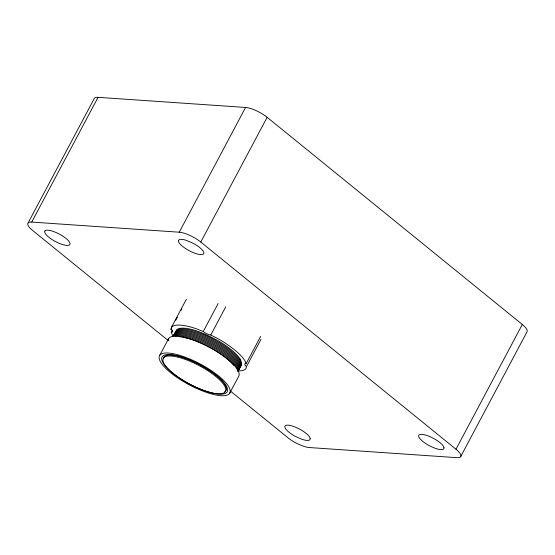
<?xml version="1.0" encoding="UTF-8"?>
<svg xmlns="http://www.w3.org/2000/svg" width="555" height="555" viewBox="0 0 555 555"><rect width="100%" height="100%" fill="white"/><g stroke="black" fill="none" stroke-linecap="round" stroke-linejoin="round"><path stroke-width="0.83" d="M173.167 336.288A42.666 12.619 28 0 1 172.334 335.026L171.266 332.278A6.077 1.797 28 0 0 170.926 329.33L171.453 327.311L186.362 299.277M240.925 365.877L241.203 364.815A45.829 13.549 28 0 0 240.87 361.034L240.162 359.196A36.928 10.92 28 0 0 215.798 339.417L212.586 337.794A45.829 13.549 28 0 0 201.909 332.91L198.732 331.619A36.928 10.92 28 0 0 176.462 330.093L176.185 331.148A45.829 13.549 28 0 0 176.067 331.751M260.961 339.362L246.462 366.64L245.934 368.652A42.666 12.619 28 0 1 237.776 370.886M28.09 222.95L94.426 98.2A17.066 5.044 28 0 1 98.062 97.333L245.588 107.455A17.066 5.044 28 0 1 267.135 117.306L522.304 324.481A17.066 5.044 28 0 1 526.91 332.05L460.574 456.8M168.338 340.645L32.696 230.519A17.066 5.044 28 0 1 31.732 222.083L98.062 97.333M31.732 222.083L179.251 232.205L245.588 107.455M230.117 390.81L287.865 437.694A17.066 5.044 28 0 0 309.412 447.545L456.938 457.667A17.066 5.044 28 0 0 455.974 449.238L200.806 242.056L267.135 117.306M170.926 329.33L171.731 327.811M175.762 320.235L177.371 317.203M180.999 310.384L181.804 308.871M171.266 332.278L172.473 330.003M159.798 355.207L168.727 338.418M171.453 327.311A42.666 12.619 28 0 1 197.185 329.073L203.241 331.543L218.143 303.516M203.241 331.543A6.077 1.797 28 0 0 210.775 334.991L225.684 306.957M229.52 393.537A39.821 11.773 28 0 0 183.441 356.56A39.821 11.773 28 0 0 171.023 373.022A39.821 11.773 28 0 0 229.52 393.537L238.449 376.741A39.821 11.773 28 0 0 207.306 346.237A39.821 11.773 28 0 0 167.998 340.645M246.462 366.64A6.077 1.797 28 0 1 246.122 363.685L260.621 336.413M455.974 449.238L522.304 324.481M210.775 334.991L216.908 338.085A42.666 12.619 28 0 1 245.046 360.937L246.122 363.685M240.162 359.196L240.87 361.034M173.805 335.13A36.928 10.92 28 0 1 211.677 342.033A36.928 10.92 28 0 1 238.921 369.637M174.201 334.915A36.928 10.92 28 0 1 211.108 340.506A36.928 10.92 28 0 1 239.434 368.68M179.744 336.843A36.928 10.92 28 0 1 181.242 336.982M182.859 337.211A36.928 10.92 28 0 1 233.731 365.266M175.359 336.087A36.928 10.92 28 0 1 211.76 347.021A36.928 10.92 28 0 1 237.623 370.65M173.438 335.775A36.928 10.92 28 0 1 212.78 345.099A36.928 10.92 28 0 1 237.901 371.559M173.299 336.087A36.928 10.92 28 0 1 211.164 342.99A36.928 10.92 28 0 1 238.414 370.601M172.931 336.732A36.928 10.92 28 0 1 210.144 344.912A36.928 10.92 28 0 1 238.04 371.246M174.714 333.957A36.928 10.92 28 0 1 211.621 339.549A36.928 10.92 28 0 1 239.94 367.722M175.99 330.974A36.928 10.92 28 0 1 215.326 340.305A36.928 10.92 28 0 1 240.454 366.758M195.422 386.946A36.928 10.92 28 0 1 165.591 354.825A36.928 10.92 28 0 1 222.604 381.105A36.928 10.92 28 0 1 196.137 387.279M163.441 358.787A35.208 10.413 28 0 1 200.667 365.197A35.208 10.413 28 0 1 224.484 391.899M179.251 232.205A17.066 5.044 28 0 1 200.806 242.056M178.557 240.384L178.55 241.612A14.222 4.204 28 0 0 192.793 252.414A14.222 4.204 28 0 0 203.761 252.331L202.908 250.742A14.222 4.204 28 0 0 192.835 243.104L186.307 240.329A14.222 4.204 28 0 0 178.557 240.384M44.941 230.894L44.657 231.983L45.239 233.468A14.222 4.204 28 0 0 54.619 241.085L57.921 242.757A14.222 4.204 28 0 0 70.055 243.589A14.222 4.204 28 0 0 56.783 232.816L53.516 231.484A14.222 4.204 28 0 0 44.941 230.894M310.21 438.582L309.926 439.671A14.222 4.204 28 0 1 301.351 439.081L294.774 436.077A14.222 4.204 28 0 1 285.395 428.46L284.819 426.975A14.222 4.204 28 0 1 296.946 427.808A14.222 4.204 28 0 1 310.21 438.582M444.014 447.767L443.729 448.856A14.222 4.204 28 0 1 435.148 448.267L431.88 446.935A14.222 4.204 28 0 1 418.616 436.161A14.222 4.204 28 0 1 430.742 436.993L434.052 438.665A14.222 4.204 28 0 1 443.431 446.282L444.014 447.767M173.153 373.432A35.208 10.413 28 0 0 225.115 391.948A35.208 10.413 28 0 0 184.891 359.286A35.208 10.413 28 0 0 173.153 373.432"/></g></svg>
